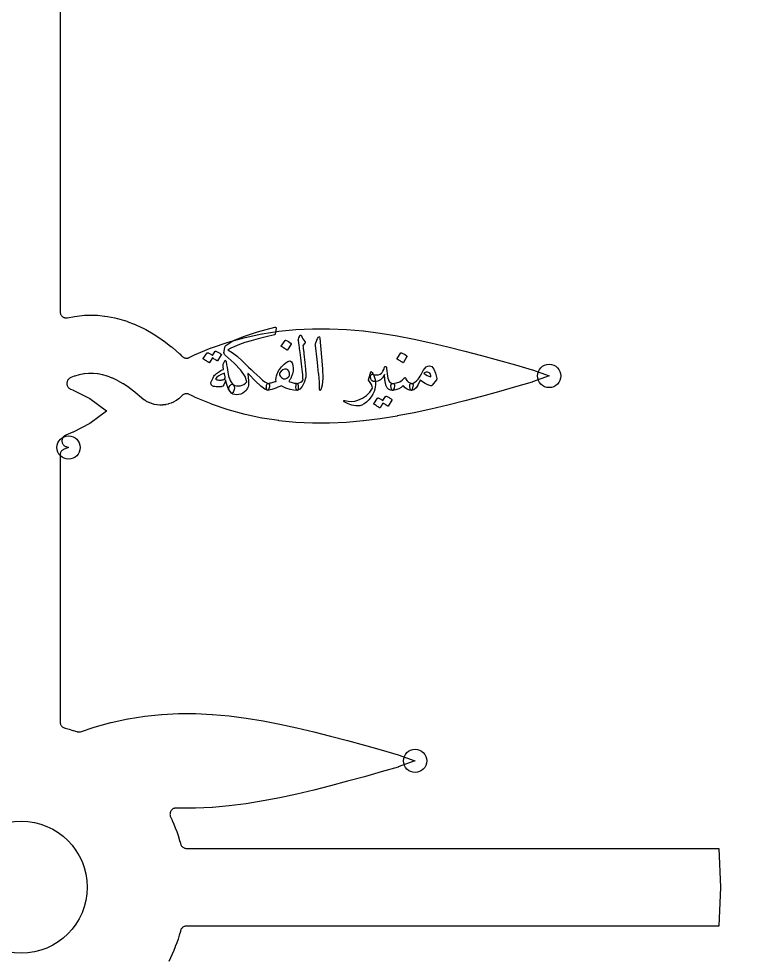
# Model space of a CAD drawing. Header units: millimetres. Extents: x -79 to 79, y -79 to 79.
# Drawn here: x -0.1 to 29.93, y -2.89 to 35.4 of the extents above; entities that cross this region are included whole.
import ezdxf

# ---------------------------------------------------------------- set-up
doc = ezdxf.new("R2010")
doc.units = ezdxf.units.MM
for name, color, linetype in [('CUT_INNER', 6, 'Continuous'), ('ENGRAVE', 7, 'Continuous'), ('TEXT', 5, 'Continuous')]:
    doc.layers.add(name, color=color, linetype=linetype)

msp = doc.modelspace()

# ---------------------------------------------------------------- linework, layer by layer
at = {"layer": 'CUT_INNER'}
msp.add_lwpolyline([(1.584, 37.0057), (1.584, 23.456), (1.5852, 23.4316), (1.5888, 23.4074), (1.5947, 23.3837), (1.6029, 23.3607), (1.6133, 23.3386), (1.6258, 23.3176), (1.6403, 23.298), (1.6566, 23.2798), (1.6747, 23.2633), (1.6943, 23.2487), (1.7152, 23.236), (1.7372, 23.2255), (1.7602, 23.2172), (1.7838, 23.2111), (1.808, 23.2074), (1.8324, 23.206), (1.8568, 23.207), (1.881, 23.2105), (2.1674, 23.2653), (2.1732, 23.2662), (2.2775, 23.2812), (2.2833, 23.2818), (2.5766, 23.3099), (2.5826, 23.3103), (2.6897, 23.3154), (2.6957, 23.3156), (2.9889, 23.3156), (2.9949, 23.3154), (3.1021, 23.3103), (3.108, 23.3099), (3.4013, 23.2818), (3.4071, 23.2812), (3.5114, 23.2662), (3.5172, 23.2653), (3.8107, 23.2091), (3.8163, 23.2079), (3.9152, 23.1843), (3.9207, 23.1829), (4.2146, 23.0985), (4.2197, 23.0969), (4.3115, 23.0663), (4.3165, 23.0645), (4.6109, 22.9518), (4.6155, 22.9499), (4.699, 22.9141), (4.7035, 22.912), (4.9983, 22.771), (5.0025, 22.7689), (5.0772, 22.7297), (5.0813, 22.7275), (5.3766, 22.558), (5.3803, 22.5558), (5.4462, 22.5148), (5.4498, 22.5125), (5.7456, 22.3145), (5.7488, 22.3122), (5.8066, 22.2708), (5.8098, 22.2685), (6.106, 22.0418), (6.1088, 22.0396), (6.1591, 21.9987), (6.1619, 21.9964), (6.4574, 21.742), (6.462, 21.7379), (6.5398, 21.6639), (6.5483, 21.655), (6.5506, 21.6523), (6.5669, 21.6351), (6.5848, 21.6196), (6.6041, 21.6058), (6.6246, 21.5939), (6.6461, 21.584), (6.6685, 21.5762), (6.6915, 21.5705), (6.715, 21.567), (6.7386, 21.5658), (6.7623, 21.5668), (6.7858, 21.5701), (6.8089, 21.5755), (6.8313, 21.5832), (6.8529, 21.5929), (7.0577, 21.6968), (7.0665, 21.7009), (7.747, 21.9824), (7.7545, 21.9853), (8.4359, 22.2172), (8.443, 22.2194), (9.1246, 22.4068), (9.1316, 22.4086), (9.8134, 22.5545), (9.8203, 22.5558), (10.5021, 22.6623), (10.5089, 22.6631), (11.191, 22.732), (11.1974, 22.7325), (11.8798, 22.7657), (11.886, 22.7659), (12.5687, 22.7653), (12.5745, 22.7652), (13.2576, 22.7332), (13.2629, 22.7328), (13.9466, 22.6718), (13.9513, 22.6713), (14.6356, 22.584), (14.6397, 22.5834), (15.3246, 22.4727), (15.3281, 22.4721), (16.0136, 22.3409), (16.0165, 22.3403), (16.7026, 22.1918), (16.7049, 22.1913), (17.3915, 22.0286), (17.3934, 22.0281), (18.0805, 21.8543), (18.0818, 21.8539), (18.7688, 21.6718), (19.4577, 21.4831), (20.1466, 21.2891), (20.1479, 21.2888), (20.8323, 21.0882), (20.8395, 21.0859), (21.5186, 20.8418), (21.5238, 20.8397), (21.5186, 20.8375), (20.8395, 20.5935), (20.8323, 20.5911), (20.1479, 20.3906), (20.1466, 20.3902), (19.4594, 20.1968), (18.7708, 20.0081), (18.0818, 19.8254), (18.0805, 19.8251), (17.3934, 19.6512), (17.3915, 19.6508), (16.7049, 19.4881), (16.7026, 19.4876), (16.0165, 19.3391), (16.0136, 19.3385), (15.3281, 19.2073), (15.3246, 19.2067), (14.6397, 19.0959), (14.6356, 19.0953), (13.9513, 19.008), (13.9466, 19.0075), (13.2629, 18.9465), (13.2576, 18.9462), (12.5745, 18.9142), (12.5687, 18.914), (11.886, 18.9135), (11.8798, 18.9137), (11.1974, 18.9468), (11.191, 18.9473), (10.5089, 19.0162), (10.5021, 19.0171), (9.8203, 19.1236), (9.8134, 19.1249), (9.1316, 19.2708), (9.1246, 19.2725), (8.443, 19.46), (8.4359, 19.4622), (7.7545, 19.6941), (7.747, 19.6969), (7.0665, 19.9785), (7.0577, 19.9826), (6.8523, 20.0868), (6.8298, 20.0969), (6.8064, 20.1047), (6.7824, 20.1101), (6.758, 20.1132), (6.7334, 20.1138), (6.7089, 20.1121), (6.6846, 20.1079), (6.6609, 20.1013), (6.6379, 20.0925), (6.6159, 20.0814), (6.5951, 20.0683), (6.5757, 20.0531), (6.5579, 20.0361), (6.5089, 19.9845), (6.5, 19.9761), (6.4211, 19.9078), (6.4114, 19.9003), (6.3262, 19.8402), (6.3158, 19.8336), (6.2251, 19.7821), (6.2142, 19.7766), (6.1189, 19.7342), (6.1074, 19.7298), (6.0084, 19.697), (5.9966, 19.6937), (5.8948, 19.6707), (5.8828, 19.6686), (5.7793, 19.6557), (5.767, 19.6548), (5.6628, 19.6522), (5.6505, 19.6525), (5.5465, 19.66), (5.5343, 19.6615), (5.4315, 19.6793), (5.4195, 19.6819), (5.319, 19.7097), (5.3073, 19.7135), (5.21, 19.7509), (5.1988, 19.7559), (5.1055, 19.8027), (5.0949, 19.8087), (5.0067, 19.8645), (4.9967, 19.8715), (4.9119, 19.9375), (4.9072, 19.9414), (4.6417, 20.1699), (4.6306, 20.179), (4.4003, 20.3552), (4.3875, 20.3644), (4.1673, 20.5118), (4.1526, 20.5209), (3.9432, 20.6411), (3.9267, 20.6498), (3.7284, 20.7446), (3.7099, 20.7526), (3.5227, 20.8242), (3.5023, 20.831), (3.3251, 20.8819), (3.3032, 20.8871), (3.1341, 20.9195), (3.1109, 20.9228), (2.9471, 20.9384), (2.9233, 20.9396), (2.7613, 20.9396), (2.7375, 20.9384), (2.5737, 20.9228), (2.5506, 20.9195), (2.3815, 20.8871), (2.3595, 20.8819), (2.1823, 20.831), (2.1619, 20.8242), (2.0213, 20.7704), (1.9985, 20.7604), (1.9769, 20.7482), (1.9566, 20.7339), (1.9379, 20.7176), (1.9208, 20.6996), (1.9056, 20.68), (1.8924, 20.659), (1.8814, 20.6367), (1.8726, 20.6135), (1.8662, 20.5895), (1.8622, 20.565), (1.8606, 20.5403), (1.8615, 20.5154), (1.8649, 20.4909), (1.8706, 20.4667), (1.8788, 20.4433), (1.8892, 20.4207), (1.9018, 20.3994), (1.9165, 20.3793), (1.9331, 20.3609), (1.9514, 20.3441), (1.9713, 20.3293), (1.9926, 20.3165), (2.015, 20.3059), (2.1059, 20.2683), (2.1147, 20.2642), (2.7944, 19.9192), (2.799, 19.9167), (2.8033, 19.9137), (3.4828, 19.4108), (3.4873, 19.4071), (3.4828, 19.4035), (2.8033, 18.9005), (2.799, 18.8975), (2.7944, 18.895), (2.1147, 18.55), (2.1059, 18.5459), (1.8145, 18.4254), (1.7919, 18.4146), (1.7704, 18.4017), (1.7504, 18.3867), (1.732, 18.3698), (1.7153, 18.3511), (1.7006, 18.3308), (1.688, 18.3092), (1.6777, 18.2864), (1.6696, 18.2627), (1.664, 18.2383), (1.6608, 18.2135), (1.6602, 18.1884), (1.662, 18.1635), (1.6663, 18.1388), (1.6731, 18.1147), (1.6823, 18.0914), (1.6937, 18.0692), (1.7073, 18.0481), (1.723, 18.0286), (1.7405, 18.0107), (1.7597, 17.9947), (1.7804, 17.9806), (1.8024, 17.9687), (1.8255, 17.9591), (1.9245, 17.9235), (1.9296, 17.9214), (1.9245, 17.9192), (1.7495, 17.8563), (1.7259, 17.8465), (1.7035, 17.8343), (1.6824, 17.8199), (1.6629, 17.8034), (1.6452, 17.785), (1.6295, 17.7649), (1.6159, 17.7433), (1.6046, 17.7204), (1.5956, 17.6965), (1.5892, 17.6718), (1.5853, 17.6466), (1.584, 17.6211), (1.584, 6.7365), (1.5853, 6.7113), (1.5891, 6.6864), (1.5954, 6.6619), (1.6041, 6.6383), (1.6152, 6.6156), (1.6285, 6.5941), (1.6439, 6.5741), (1.6613, 6.5558), (1.6804, 6.5393), (1.701, 6.5248), (1.7231, 6.5125), (1.7462, 6.5024), (1.7703, 6.4948), (1.794, 6.4885), (1.797, 6.4877), (1.9527, 6.4425), (1.9557, 6.4417), (2.1102, 6.3927), (2.1132, 6.3917), (2.2606, 6.341), (2.2832, 6.3344), (2.3063, 6.3299), (2.3298, 6.3277), (2.3533, 6.3277), (2.3767, 6.3298), (2.3999, 6.3342), (2.4225, 6.3407), (2.969, 6.5267), (2.9761, 6.5289), (3.6578, 6.7164), (3.6647, 6.7181), (4.3465, 6.8641), (4.3534, 6.8653), (5.0353, 6.9718), (5.042, 6.9727), (5.7241, 7.0416), (5.7306, 7.0421), (6.4129, 7.0753), (6.4191, 7.0754), (7.1018, 7.0749), (7.1076, 7.0748), (7.7908, 7.0428), (7.796, 7.0424), (8.4797, 6.9814), (8.4845, 6.9809), (9.1687, 6.8936), (9.1729, 6.893), (9.8577, 6.7822), (9.8613, 6.7816), (10.5467, 6.6505), (10.5497, 6.6499), (11.2357, 6.5014), (11.2381, 6.5008), (11.9247, 6.3382), (11.9265, 6.3377), (12.6136, 6.1639), (12.615, 6.1635), (13.302, 5.9814), (13.9908, 5.7926), (14.6797, 5.5987), (14.681, 5.5983), (15.3655, 5.3978), (15.3726, 5.3955), (16.0517, 5.1514), (16.0569, 5.1492), (16.0517, 5.1471), (15.3726, 4.903), (15.3655, 4.9007), (14.681, 4.7002), (14.6797, 4.6998), (13.9925, 4.5063), (13.304, 4.3177), (12.615, 4.135), (12.6136, 4.1346), (11.9265, 3.9608), (11.9247, 3.9603), (11.2381, 3.7977), (11.2357, 3.7971), (10.5497, 3.6486), (10.5467, 3.648), (9.8613, 3.5169), (9.8577, 3.5163), (9.1729, 3.4055), (9.1687, 3.4049), (8.4845, 3.3176), (8.4797, 3.3171), (7.796, 3.2561), (7.7908, 3.2557), (7.1076, 3.2237), (7.1018, 3.2236), (6.4191, 3.2231), (6.4129, 3.2232), (6.3273, 3.2274), (6.3029, 3.2274), (6.2786, 3.225), (6.2547, 3.2203), (6.2313, 3.2132), (6.2088, 3.204), (6.1873, 3.1925), (6.1669, 3.179), (6.148, 3.1637), (6.1307, 3.1465), (6.1151, 3.1277), (6.1015, 3.1075), (6.0898, 3.0861), (6.0804, 3.0637), (6.0731, 3.0404), (6.0681, 3.0165), (6.0655, 2.9923), (6.0653, 2.9679), (6.0674, 2.9436), (6.0719, 2.9196), (6.0788, 2.8962), (6.0878, 2.8736), (6.1538, 2.7295), (6.1551, 2.7267), (6.219, 2.5776), (6.2201, 2.5748), (6.2803, 2.4242), (6.2814, 2.4214), (6.3379, 2.2694), (6.339, 2.2665), (6.3917, 2.1132), (6.3927, 2.1102), (6.4417, 1.9557), (6.4425, 1.9527), (6.4877, 1.797), (6.4885, 1.794), (6.4948, 1.7703), (6.5024, 1.7462), (6.5125, 1.7231), (6.5248, 1.701), (6.5393, 1.6804), (6.5558, 1.6613), (6.5741, 1.6439), (6.5941, 1.6285), (6.6156, 1.6152), (6.6383, 1.6041), (6.6619, 1.5954), (6.6864, 1.5891), (6.7113, 1.5853), (6.7365, 1.584), (28.4302, 1.584), (28.4358, 1.5837), (28.4364, 1.5781), (28.5136, 0.0061), (28.5136, -0.0061), (28.4364, -1.5781), (28.4358, -1.5837), (28.4302, -1.584), (6.7365, -1.584), (6.7113, -1.5853), (6.6864, -1.5891), (6.6619, -1.5954), (6.6383, -1.6041), (6.6156, -1.6152), (6.5941, -1.6285), (6.5741, -1.6439), (6.5558, -1.6613), (6.5393, -1.6804), (6.5248, -1.701), (6.5125, -1.7231), (6.5024, -1.7462), (6.4948, -1.7703), (6.4885, -1.794), (6.4877, -1.797), (6.4425, -1.9527), (6.4417, -1.9557), (6.3927, -2.1102), (6.3917, -2.1132), (6.339, -2.2665), (6.3379, -2.2694), (6.2814, -2.4214), (6.2803, -2.4242), (6.2201, -2.5748), (6.219, -2.5776), (6.1551, -2.7267), (6.1538, -2.7295), (6.0863, -2.8769), (6.085, -2.8797), (6.0139, -3.0254)], dxfattribs=at)
msp.add_circle((0, 0), 2.69, dxfattribs=at)
at = {"layer": 'ENGRAVE'}
for centre, radius in [((0, 22.6319), 52.2438), ((21.5246, 20.8397), 0.4752), ((1.9305, 17.9214), 0.4752), ((16.0578, 5.1492), 0.4752)]:
    msp.add_circle(centre, radius, dxfattribs=at)
at = {"layer": 'TEXT'}
for points in [[(10.3544, 22.8243), (10.3632, 22.8237), (10.3709, 22.822), (10.3774, 22.819), (10.3828, 22.8149), (10.3893, 22.8072), (10.393, 22.7967), (10.394, 22.7835), (10.3922, 22.7675), (10.3575, 22.5498), (10.3546, 22.5398), (10.3488, 22.5317), (10.3404, 22.5256), (10.3291, 22.5214), (9.9804, 22.4372), (9.663, 22.355), (9.3769, 22.2747), (9.1223, 22.1964), (8.8991, 22.1201), (8.7077, 22.0458), (8.5481, 21.9734), (8.4202, 21.903), (8.5977, 21.7939), (8.7988, 21.6403), (9.0237, 21.4421), (9.2721, 21.1994), (9.3751, 21.0982), (9.4851, 20.9935), (9.6022, 20.8852), (9.7265, 20.7734), (9.8428, 20.6734), (9.9363, 20.6007), (10.0069, 20.5551), (10.0546, 20.5368), (10.1035, 20.5155), (10.1272, 20.4705), (10.1256, 20.4019), (10.0988, 20.3096), (10.0878, 20.2848), (10.0767, 20.267), (10.0657, 20.2564), (10.0546, 20.2528), (9.9381, 20.295), (9.7683, 20.4216), (9.5452, 20.6326), (9.269, 20.928), (9.2526, 20.9373), (9.2414, 20.9399), (9.2352, 20.9357), (9.2343, 20.9249), (9.2552, 20.777), (9.2674, 20.6488), (9.2709, 20.5403), (9.2658, 20.4516), (9.2491, 20.3942), (9.2272, 20.3419), (9.2001, 20.2948), (9.168, 20.2528), (9.1023, 20.1875), (9.0315, 20.1369), (8.9556, 20.1008), (8.8746, 20.0793), (8.7837, 20.0702), (8.7034, 20.0777), (8.6338, 20.1018), (8.5748, 20.1424), (8.5135, 20.2077), (8.4778, 20.271), (8.4677, 20.3323), (8.4833, 20.3916), (8.5204, 20.4544), (8.559, 20.491), (8.5993, 20.5017), (8.6411, 20.4863), (8.7038, 20.4538), (8.772, 20.435), (8.8458, 20.4301), (8.9251, 20.439), (9.0033, 20.4611), (9.0741, 20.4958), (9.1374, 20.5431), (9.1932, 20.603), (9.1242, 20.821), (8.955, 21.074), (8.6856, 21.3621), (8.3161, 21.6853), (8.2883, 21.7151), (8.2711, 21.7508), (8.2646, 21.7924), (8.2688, 21.8399), (8.2861, 21.933), (8.3035, 22.004), (8.3208, 22.0529), (8.3382, 22.0797), (8.6281, 22.2668), (9.0591, 22.4528), (9.6314, 22.6376), (10.3449, 22.8212), (10.3464, 22.8213), (10.3477, 22.8216), (10.3487, 22.8221), (10.3496, 22.8227), (10.3505, 22.8234), (10.3516, 22.8239), (10.3529, 22.8242), (10.3544, 22.8243)], [(10.7551, 22.2879), (10.759, 22.2919), (10.7645, 22.2942), (10.7716, 22.295), (10.7803, 22.2942), (10.8417, 22.2694), (10.8994, 22.239), (10.9537, 22.2031), (11.0043, 22.1617), (11.0093, 22.1554), (11.0114, 22.1491), (11.0109, 22.1428), (11.0075, 22.1365), (10.8592, 21.8967), (10.8537, 21.891), (10.8466, 21.8896), (10.8379, 21.8925), (10.8277, 21.8998), (10.8188, 21.9062), (10.8048, 21.9156), (10.7856, 21.9282), (10.7614, 21.944), (10.7316, 21.9629), (10.6959, 21.985), (10.6543, 22.0103), (10.6068, 22.0387), (10.6005, 22.0434), (10.5973, 22.0481), (10.5973, 22.0529), (10.6005, 22.0576)], [(11.3009, 22.3353), (11.3222, 22.3867), (11.3388, 22.4276), (11.3506, 22.4577), (11.3577, 22.4772), (11.3633, 22.4897), (11.3704, 22.4985), (11.379, 22.5039), (11.3893, 22.5056), (11.4009, 22.5037), (11.4106, 22.4978), (11.4183, 22.4879), (11.424, 22.4741), (11.4502, 22.4065), (11.4816, 22.3455), (11.5181, 22.2913), (11.5597, 22.2438), (11.5713, 22.2286), (11.5747, 22.2114), (11.5697, 22.1923), (11.5565, 22.1712), (11.4871, 22.0734), (11.4918, 22.0296), (11.4966, 21.9866), (11.5013, 21.9444), (11.506, 21.903), (11.5108, 21.8624), (11.5155, 21.8225), (11.5202, 21.7835), (11.525, 21.7452), (11.5685, 21.3911), (11.5952, 21.1142), (11.6048, 20.9146), (11.5975, 20.7924), (11.538, 20.5705), (11.4603, 20.4066), (11.3644, 20.3007), (11.2505, 20.2528), (11.2473, 20.2528), (11.2441, 20.2528), (11.241, 20.2528), (11.2378, 20.2528), (11.2191, 20.2706), (11.2071, 20.3112), (11.2017, 20.3747), (11.2031, 20.4611), (11.2061, 20.493), (11.215, 20.5163), (11.2297, 20.5309), (11.2505, 20.5368), (11.3305, 20.5528), (11.3972, 20.5817), (11.4504, 20.6237), (11.4902, 20.6788), (11.4876, 20.7448), (11.4828, 20.82), (11.4758, 20.9042), (11.4666, 20.9974), (11.4554, 21.0994), (11.4425, 21.2096), (11.4278, 21.3282), (11.4114, 21.455), (11.3962, 21.5796), (11.3822, 21.6916), (11.3694, 21.791), (11.3577, 21.8778), (11.3477, 21.9519), (11.3396, 22.0134), (11.3335, 22.0623), (11.3293, 22.0986), (11.2978, 22.2785), (11.2968, 22.2962), (11.297, 22.3116), (11.2984, 22.3246), (11.3009, 22.3353)], [(12.0834, 22.3668), (12.1136, 22.4252), (12.1379, 22.4457), (12.1562, 22.4283), (12.1686, 22.3731), (12.2412, 21.6001), (12.2844, 21.1256), (12.294, 20.7466), (12.2702, 20.463), (12.2128, 20.2749), (12.2023, 20.2595), (12.1931, 20.2512), (12.185, 20.2501), (12.1781, 20.256), (12.1726, 20.2652), (12.1686, 20.2773), (12.1663, 20.2921), (12.1655, 20.3096), (12.1655, 20.4463), (12.1592, 20.5912), (12.1465, 20.7444), (12.1276, 20.9059), (12.1235, 20.9481), (12.111, 21.0621), (12.0903, 21.2479), (12.0613, 21.5054), (11.9919, 22.0765), (11.9904, 22.1069), (11.9919, 22.1349), (11.9967, 22.1605), (12.0046, 22.1838)], [(7.9059, 21.8462), (7.9099, 21.8501), (7.9154, 21.8525), (7.9225, 21.8533), (7.9312, 21.8525), (7.9622, 21.8409), (7.9923, 21.8281), (8.0214, 21.8141), (8.0495, 21.7989), (8.0768, 21.7823), (8.1035, 21.7642), (8.1296, 21.7444), (8.1552, 21.7231), (8.1601, 21.7166), (8.1623, 21.7097), (8.1617, 21.7024), (8.1583, 21.6948), (8.0069, 21.455), (8.0027, 21.4518), (7.9966, 21.4518), (7.9885, 21.455), (7.9785, 21.4613), (7.9716, 21.4671), (7.9603, 21.4751), (7.9448, 21.4852), (7.9248, 21.4975), (7.9004, 21.5122), (7.8712, 21.5295), (7.8373, 21.5493), (7.7986, 21.5717), (7.6787, 21.3855), (7.6732, 21.3798), (7.6661, 21.3784), (7.6574, 21.3814), (7.6472, 21.3887), (7.6383, 21.395), (7.6243, 21.4045), (7.6052, 21.4171), (7.5809, 21.4329), (7.5511, 21.4518), (7.5155, 21.4739), (7.4738, 21.4991), (7.4263, 21.5275), (7.4214, 21.5323), (7.4192, 21.537), (7.4198, 21.5417), (7.4232, 21.5465), (7.5778, 21.7768), (7.5817, 21.7807), (7.5872, 21.7831), (7.5943, 21.7839), (7.603, 21.7831), (7.6294, 21.7745), (7.6551, 21.7646), (7.6799, 21.7532), (7.704, 21.7405), (7.7272, 21.7266), (7.7497, 21.7117), (7.7714, 21.6958), (7.7923, 21.679)], [(8.6442, 20.4831), (8.6724, 20.4518), (8.6876, 20.4082), (8.6898, 20.3524), (8.6789, 20.2844), (8.6561, 20.208), (8.6316, 20.1589), (8.6056, 20.1371), (8.578, 20.1424), (8.5001, 20.2175), (8.4336, 20.3325), (8.3786, 20.4873), (8.335, 20.6819), (8.3005, 20.5675), (8.2632, 20.4831), (8.2232, 20.4287), (8.1804, 20.4043), (8.1574, 20.4001), (8.1327, 20.3972), (8.1062, 20.3954), (8.0779, 20.3948), (8.048, 20.395), (8.0167, 20.3956), (7.9841, 20.3966), (7.9501, 20.398), (7.8901, 20.4037), (7.8428, 20.4114), (7.8081, 20.421), (7.786, 20.4327), (7.7556, 20.4672), (7.7371, 20.5013), (7.7304, 20.535), (7.7355, 20.5683), (7.7801, 20.6792), (7.8191, 20.7655), (7.8527, 20.8275), (7.8807, 20.8649), (7.918, 20.9004), (7.9576, 20.9343), (7.9993, 20.9667), (8.0432, 20.9974), (8.0896, 21.0268), (8.139, 21.055), (8.1914, 21.082), (8.2467, 21.1079), (8.2309, 21.2309), (8.2277, 21.2564), (8.2277, 21.279), (8.2309, 21.299), (8.2372, 21.3161), (8.3035, 21.4581), (8.3173, 21.4757), (8.3303, 21.4747), (8.3425, 21.4552), (8.354, 21.4171), (8.3725, 21.2959), (8.3902, 21.1848), (8.4072, 21.0837), (8.4234, 20.9927), (8.4391, 20.912), (8.4549, 20.8417), (8.4707, 20.7818), (8.4865, 20.7324), (8.52, 20.6506), (8.5575, 20.5817), (8.5989, 20.5259), (8.6442, 20.4831)], [(10.9507, 21.4486), (10.9552, 21.4485), (10.9594, 21.4482), (10.9631, 21.4478), (10.9665, 21.4471), (10.9696, 21.4462), (10.9728, 21.4451), (10.9759, 21.4438), (10.9791, 21.4423), (11.0136, 21.4137), (11.0414, 21.3753), (11.0625, 21.327), (11.0769, 21.2688), (11.0889, 21.1507), (11.084, 21.0361), (11.0621, 20.9251), (11.0233, 20.8176), (11.0118, 20.7924), (10.9996, 20.7671), (10.9866, 20.7419), (10.9728, 20.7166), (10.9582, 20.6914), (10.9428, 20.6661), (10.9266, 20.6409), (10.9097, 20.6157), (10.9578, 20.5992), (11.0043, 20.5845), (11.0493, 20.5716), (11.0927, 20.5604), (11.1345, 20.5513), (11.1747, 20.5443), (11.2134, 20.5394), (11.2505, 20.5368), (11.2647, 20.5319), (11.2757, 20.5171), (11.2836, 20.4924), (11.2883, 20.4579), (11.293, 20.3705), (11.2883, 20.3072), (11.2741, 20.268), (11.2505, 20.2528), (11.1152, 20.2536), (10.9617, 20.2844), (10.7902, 20.3451), (10.6005, 20.4358), (10.5368, 20.4058), (10.4656, 20.3759), (10.3869, 20.3459), (10.3007, 20.3159), (10.2146, 20.2883), (10.1453, 20.2686), (10.0931, 20.2568), (10.0578, 20.2528), (10.04, 20.2572), (10.0246, 20.2702), (10.0116, 20.2919), (10.001, 20.3222), (9.9969, 20.3396), (9.9943, 20.3569), (9.993, 20.3743), (9.9931, 20.3916), (9.9942, 20.409), (9.9959, 20.4264), (9.9981, 20.4437), (10.001, 20.4611), (10.0104, 20.493), (10.0231, 20.5163), (10.0388, 20.5309), (10.0578, 20.5368), (10.1029, 20.545), (10.1469, 20.5537), (10.1897, 20.5631), (10.2313, 20.5731), (10.2721, 20.5836), (10.3126, 20.5948), (10.3526, 20.6065), (10.3922, 20.6188), (10.3863, 20.6896), (10.3907, 20.7632), (10.4052, 20.8395), (10.4301, 20.9186), (10.4576, 20.9823), (10.4896, 21.044), (10.5262, 21.1037), (10.5673, 21.1615), (10.6134, 21.2173), (10.6648, 21.2712), (10.7215, 21.323), (10.7835, 21.3729), (10.8318, 21.406), (10.8758, 21.4297), (10.9154, 21.4439), (10.9507, 21.4486)], [(15.4753, 21.7768), (15.4792, 21.7807), (15.4848, 21.7831), (15.4919, 21.7839), (15.5005, 21.7831), (15.5619, 21.7582), (15.6197, 21.7279), (15.6739, 21.692), (15.7246, 21.6506), (15.7295, 21.6443), (15.7317, 21.638), (15.7311, 21.6316), (15.7277, 21.6253), (15.5794, 21.3855), (15.5739, 21.3798), (15.5668, 21.3784), (15.5581, 21.3814), (15.5479, 21.3887), (15.539, 21.395), (15.525, 21.4045), (15.5059, 21.4171), (15.4816, 21.4329), (15.4518, 21.4518), (15.4161, 21.4739), (15.3745, 21.4991), (15.327, 21.5275), (15.3207, 21.5323), (15.3175, 21.537), (15.3175, 21.5417), (15.3207, 21.5465)], [(10.8087, 21.1142), (10.7348, 21.11), (10.6644, 21.0818), (10.5975, 21.0296), (10.5342, 20.9533), (10.5234, 20.928), (10.5255, 20.8965), (10.5407, 20.8586), (10.5689, 20.8144), (10.6062, 20.773), (10.6454, 20.7435), (10.6867, 20.7257), (10.7298, 20.7198), (10.7772, 20.7275), (10.8277, 20.7505), (10.8813, 20.789), (10.9381, 20.8428), (10.9335, 20.9485), (10.9105, 21.029), (10.8689, 21.0842), (10.8087, 21.1142)], [(14.8569, 21.2278), (14.8709, 21.2223), (14.8813, 21.212), (14.8882, 21.197), (14.8916, 21.1773), (14.8935, 21.1636), (14.8959, 21.1446), (14.899, 21.1202), (14.9026, 21.0905), (14.9069, 21.0557), (14.9117, 21.016), (14.9171, 20.9713), (14.9231, 20.9217), (14.9358, 20.8271), (14.9515, 20.7482), (14.9705, 20.6851), (14.9925, 20.6378), (15.0196, 20.6007), (15.0533, 20.5715), (15.0937, 20.5502), (15.1408, 20.5368), (15.1848, 20.5222), (15.2126, 20.4973), (15.2243, 20.4622), (15.2197, 20.4169), (15.2008, 20.3451), (15.1819, 20.2938), (15.1629, 20.2631), (15.144, 20.2528), (15.0515, 20.2646), (14.976, 20.3001), (14.9174, 20.3593), (14.8758, 20.4421), (14.868, 20.4683), (14.8604, 20.4962), (14.853, 20.5258), (14.8458, 20.5573), (14.8392, 20.5907), (14.8336, 20.6263), (14.829, 20.6641), (14.8253, 20.704), (14.8223, 20.7429), (14.8194, 20.7774), (14.8167, 20.8075), (14.8143, 20.8334), (14.8122, 20.8545), (14.8107, 20.8704), (14.8098, 20.8813), (14.8095, 20.887), (14.8093, 20.8897), (14.8088, 20.8914), (14.8078, 20.892), (14.8064, 20.8917), (14.8046, 20.8903), (14.8024, 20.8874), (14.7999, 20.8832), (14.7969, 20.8775), (14.7332, 20.7638), (14.6463, 20.6811), (14.536, 20.6297), (14.4025, 20.6094), (14.3457, 20.6159), (14.3016, 20.6385), (14.27, 20.6774), (14.2511, 20.7324), (14.2452, 20.7823), (14.2463, 20.8247), (14.2546, 20.8596), (14.27, 20.887), (14.2889, 20.9061), (14.3079, 20.9162), (14.3268, 20.9172), (14.3457, 20.9091), (14.3621, 20.8981), (14.3765, 20.8902), (14.3889, 20.8854), (14.3994, 20.8839), (14.4907, 20.8807), (14.569, 20.8902), (14.6342, 20.9123), (14.6865, 20.947), (14.7171, 20.9805), (14.7488, 21.0337), (14.7817, 21.1067), (14.8159, 21.1994), (14.822, 21.2142), (14.8308, 21.2238), (14.8425, 21.2284), (14.8569, 21.2278)], [(16.6459, 21.2562), (16.7447, 21.2211), (16.8265, 21.1221), (16.8914, 20.9592), (16.9393, 20.7324), (16.9411, 20.716), (16.9401, 20.7016), (16.9364, 20.6892), (16.9299, 20.6788), (16.7563, 20.4611), (16.7443, 20.4478), (16.7303, 20.4398), (16.7143, 20.4368), (16.6964, 20.439), (16.5784, 20.4792), (16.4676, 20.5305), (16.3639, 20.5928), (16.2673, 20.6661), (16.1894, 20.4853), (16.104, 20.3561), (16.0111, 20.2786), (15.9107, 20.2528), (15.8995, 20.257), (15.8878, 20.2694), (15.8758, 20.2901), (15.8634, 20.3191), (15.8443, 20.3909), (15.8374, 20.4484), (15.8427, 20.4918), (15.8602, 20.521), (15.8705, 20.5279), (15.8823, 20.5328), (15.8957, 20.5358), (15.9107, 20.5368), (15.9825, 20.549), (16.0527, 20.5825), (16.1213, 20.6374), (16.1884, 20.7135), (16.2178, 20.7576), (16.2617, 20.8302), (16.3203, 20.9312), (16.3935, 21.0606), (16.4507, 21.1461), (16.5118, 21.2073), (16.5769, 21.2439), (16.6459, 21.2562)], [(8.2814, 20.947), (8.1534, 20.9016), (8.0503, 20.8476), (7.972, 20.7849), (7.9185, 20.7135), (7.9424, 20.6977), (7.973, 20.6851), (8.0102, 20.6756), (8.0542, 20.6693), (8.0795, 20.6682), (8.1051, 20.6681), (8.1308, 20.669), (8.1568, 20.6709), (8.1829, 20.6741), (8.2092, 20.6792), (8.2357, 20.686), (8.2625, 20.6945), (8.2932, 20.7147), (8.3098, 20.7498), (8.3121, 20.7998), (8.3003, 20.8649), (8.292, 20.8949), (8.2861, 20.9186), (8.2826, 20.9359), (8.2814, 20.947)], [(13.172, 19.7858), (13.1621, 19.7923), (13.1546, 19.7992), (13.1495, 19.8065), (13.1467, 19.8142), (13.1462, 19.8205), (13.1475, 19.8269), (13.1509, 19.8332), (13.1562, 19.8395), (13.1617, 19.8432), (13.1688, 19.845), (13.1775, 19.8448), (13.1878, 19.8426), (13.3351, 19.8097), (13.4741, 19.7992), (13.6048, 19.8113), (13.7273, 19.8458), (13.9168, 19.9367), (14.0783, 20.0485), (14.2118, 20.1812), (14.3173, 20.3348), (14.3188, 20.3378), (14.3201, 20.3404), (14.3212, 20.3425), (14.3221, 20.3443), (14.3228, 20.3459), (14.3232, 20.3475), (14.3235, 20.349), (14.3236, 20.3506), (14.3136, 20.4141), (14.2834, 20.4879), (14.2331, 20.5719), (14.1627, 20.6661), (14.1602, 20.6721), (14.1588, 20.6772), (14.1586, 20.6815), (14.1596, 20.6851), (14.2511, 21.0069), (14.2611, 21.0189), (14.2787, 21.0109), (14.3037, 20.9827), (14.3363, 20.9343), (14.3763, 20.8612), (14.408, 20.7805), (14.4315, 20.6924), (14.4467, 20.5967), (14.4497, 20.5427), (14.4459, 20.4753), (14.4355, 20.3944), (14.4183, 20.3001), (14.3877, 20.1988), (14.3371, 20.0935), (14.2663, 19.9842), (14.1753, 19.871), (14.0773, 19.7705), (13.9821, 19.6959), (13.8896, 19.6474), (13.7999, 19.6249), (13.6411, 19.622), (13.4836, 19.6478), (13.3272, 19.7024), (13.172, 19.7858)], [(15.9107, 20.5368), (15.9358, 20.5287), (15.9541, 20.5202), (15.9657, 20.5113), (15.9707, 20.5021), (15.973, 20.4879), (15.9738, 20.4705), (15.973, 20.45), (15.9707, 20.4264), (15.9586, 20.3504), (15.9446, 20.2962), (15.9287, 20.2637), (15.9107, 20.2528), (15.8255, 20.2648), (15.7403, 20.3009), (15.6551, 20.3611), (15.57, 20.4453), (15.4887, 20.3682), (15.3901, 20.3104), (15.2742, 20.2719), (15.1408, 20.2528), (15.1264, 20.2558), (15.1148, 20.2646), (15.1059, 20.2794), (15.0998, 20.3001), (15.0746, 20.4327), (15.0718, 20.4475), (15.073, 20.4634), (15.0781, 20.4806), (15.0872, 20.4989), (15.0977, 20.5131), (15.1101, 20.5242), (15.1245, 20.5321), (15.1408, 20.5368), (15.3002, 20.5604), (15.4311, 20.603), (15.5337, 20.6646), (15.6078, 20.745), (15.6165, 20.7561), (15.6268, 20.764), (15.6386, 20.7687), (15.652, 20.7703), (15.6644, 20.7685), (15.6733, 20.7632), (15.6786, 20.7543), (15.6804, 20.7419), (15.6808, 20.73), (15.682, 20.7198), (15.6839, 20.7111), (15.6867, 20.704), (15.7397, 20.6403), (15.7948, 20.5912), (15.8518, 20.5567), (15.9107, 20.5368)], [(16.4187, 20.947), (16.4779, 20.8977), (16.5449, 20.857), (16.6199, 20.8251), (16.7027, 20.8018), (16.6981, 20.8639), (16.6814, 20.9146), (16.6524, 20.9539), (16.6112, 20.9817), (16.5637, 20.9961), (16.5157, 20.9951), (16.4674, 20.9787), (16.4187, 20.947)], [(14.8569, 20.0035), (14.8608, 20.0075), (14.8663, 20.0099), (14.8734, 20.0106), (14.8821, 20.0099), (14.9132, 19.9982), (14.9432, 19.9854), (14.9723, 19.9714), (15.0004, 19.9562), (15.0278, 19.9397), (15.0545, 19.9215), (15.0806, 19.9018), (15.1061, 19.8805), (15.1111, 19.874), (15.1132, 19.8671), (15.1126, 19.8598), (15.1093, 19.8521), (14.9578, 19.6123), (14.9537, 19.6091), (14.9476, 19.6091), (14.9395, 19.6123), (14.9294, 19.6186), (14.9225, 19.6244), (14.9113, 19.6324), (14.8957, 19.6426), (14.8758, 19.6549), (14.8514, 19.6696), (14.8222, 19.6868), (14.7882, 19.7067), (14.7496, 19.729), (14.6297, 19.5429), (14.6242, 19.5372), (14.6171, 19.5358), (14.6084, 19.5387), (14.5981, 19.546), (14.5893, 19.5524), (14.5753, 19.5618), (14.5561, 19.5744), (14.5319, 19.5902), (14.5021, 19.6091), (14.4664, 19.6312), (14.4248, 19.6565), (14.3773, 19.6849), (14.3724, 19.6896), (14.3702, 19.6943), (14.3708, 19.6991), (14.3741, 19.7038), (14.5287, 19.9341), (14.5327, 19.9381), (14.5382, 19.9404), (14.5453, 19.9412), (14.554, 19.9404), (14.5804, 19.9319), (14.606, 19.9219), (14.6309, 19.9106), (14.6549, 19.8978), (14.6782, 19.8839), (14.7007, 19.8691), (14.7224, 19.8532), (14.7433, 19.8363)]]:
    msp.add_lwpolyline(points, close=True, dxfattribs=at)

doc.saveas('drawing.dxf')
